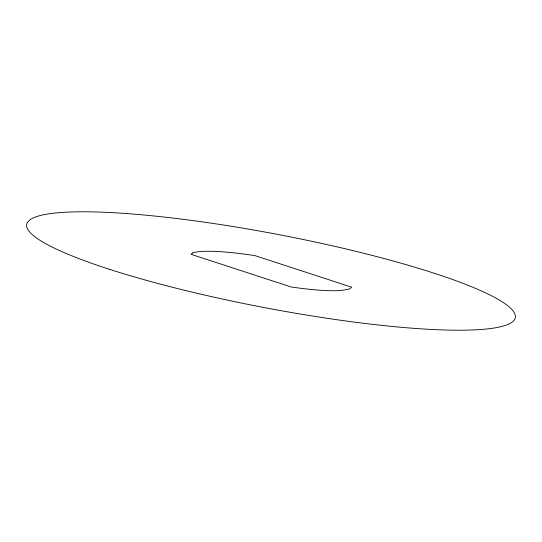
<?xml version="1.0" encoding="UTF-8"?>
<svg xmlns="http://www.w3.org/2000/svg" width="542" height="542" viewBox="0 0 542 542"><rect width="100%" height="100%" fill="white"/><g stroke="black" fill="none" stroke-linecap="round" stroke-linejoin="round"><path stroke-width="0.81" d="M192.552 252.978L191.048 254.327L291.203 286.982A82.899 12.398 10.8 0 0 341.087 290.492L349.448 289.022L351.772 287.213L255.072 255.661L250.797 255.018A82.899 12.398 10.8 0 0 192.552 252.978M109.464 269.299A248.697 37.188 10.8 0 0 510.591 323.107A248.697 37.188 10.8 0 0 192.945 220.594A248.697 37.188 10.8 0 0 109.464 269.299"/></g></svg>
